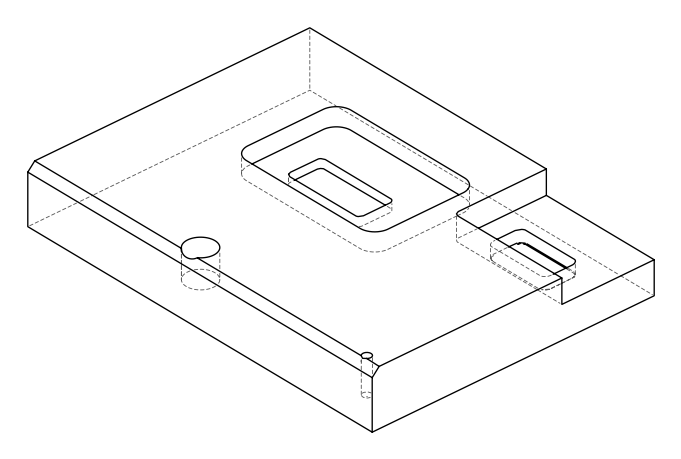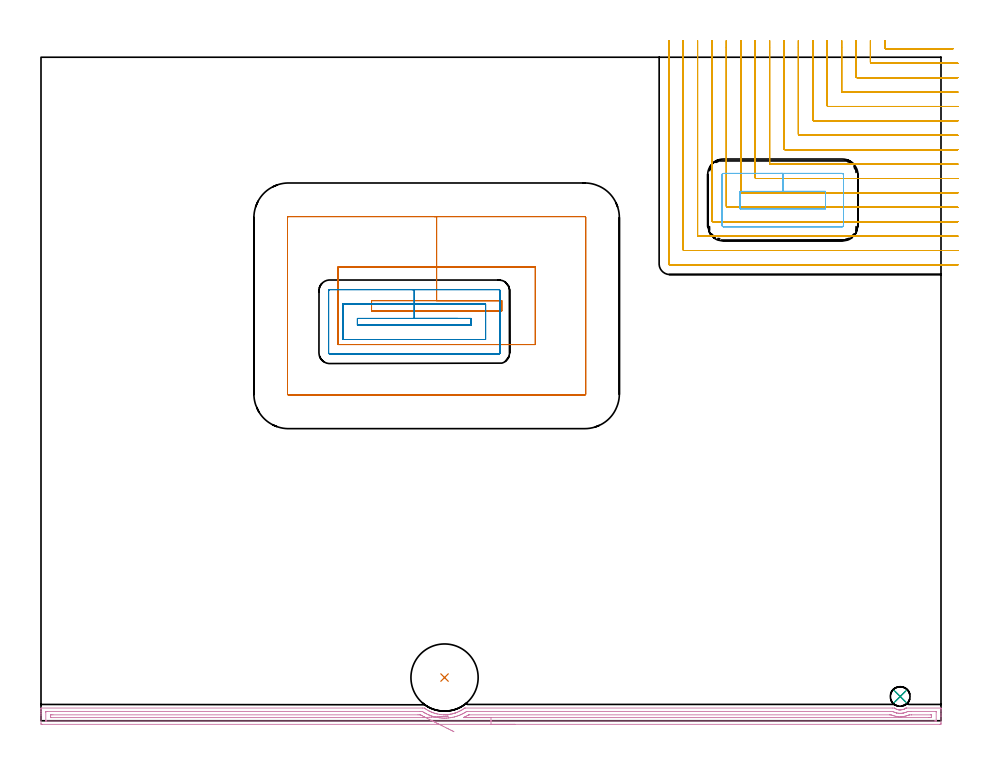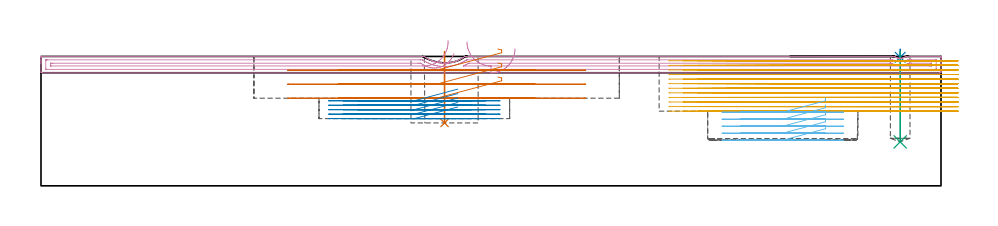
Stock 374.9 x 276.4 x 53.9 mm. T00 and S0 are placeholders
(PLAN: 8 operations, 7 tool changes, 74.8 min)
(1 INDEXABLE_INSERT_DRILL_BLIND_HOLE_FROM_SOLID | STEP1POCKET | UGT0302_007 | 0.12 min | 17043 mm3)
(2 SPOT_DRILL | STEP1POCKET_1 | NXT0321_9005460120000 | 0.03 min | 0 mm3)
(3 DRILL_BLIND_HOLE_INTO_CENTER | STEP1POCKET_1 | NXT0301_053 | 0.15 min | 1815 mm3)
(4 AREA_MILL | FG_CHAMFER_SURFACE | UGT0205_001 | 9.21 min | 8633 mm3)
(5 MILL_CORNER_NOTCH_RECTANGULAR | CORNER_NOTCH_RECTANGULAR | NXT0201_009 | Follow Part, ap 2, ae 75% | 52.38 min | 242165 mm3)
(6 MILL_RECTANGULAR_POCKET | POCKET_RECTANGULAR_STRAIGHT | UGT0201_092 | Follow Part, ap 3, ae 75% | 2.86 min | 25402 mm3)
(7 MILL_RECTANGULAR_POCKET_1 | POCKET_RECTANGULAR_STRAIGHT_1 | UGT0201_006 | Follow Part, ap 7, ae 75% | 5.09 min | 267852 mm3)
(8 MILL_RECTANGULAR_POCKET_2 | POCKET_RECTANGULAR_STRAIGHT_2 | NXT0201_009 | Follow Part, ap 2, ae 75% | 4.96 min | 23332 mm3)
(TOOL UGT0302_007 | Indexable Insert Drill 28mm | D28 PA180 FL50 Z2)
(TOOL NXT0321_9005460120000 | NC Spot Drill, 142deg, 12mm, Carbide, Uncoated | D12 PA142 FL30 Z2)
(TOOL NXT0301_053 | Carbide Drill 8.2mm [860.1-0820-025A1-MM 2214] | D8.2 PA140 FL47 Z2)
(TOOL UGT0205_001 | Chamfer Mill 20 x 3 x 45 deg. | D20 FL50 Z2)
(TOOL NXT0201_009 | ENDMILL 8mm [2P460-0800-NA 1630] | D8 FL26 Z6)
(TOOL UGT0201_092 | End mill 12 mm | D12 R1 FL26 Z4)
(TOOL UGT0201_006 | End Mill 28 mm | D28 FL25 Z2)
(OP 1 INDEXABLE_INSERT_DRILL_BLIND_HOLE_FROM_SOLID)
G17 G21 G94 G90
T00 M6
G54
G17 G0 G90 X168.1 Y18. S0 M3
G43 Z63.9 H0
G94 G81 G98 Z26.2 F250. R55.9
G80
M5
M2
(OP 2 SPOT_DRILL)
G17 G21 G94 G90
T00 M6
G54
G17 G0 G90 X357.9 Y10.1 S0 M3
G43 Z63.9 H0
G94 G81 G98 Z53.547 F250. R56.9
G80
M5
M2
(OP 3 DRILL_BLIND_HOLE_INTO_CENTER)
G17 G21 G94 G90
T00 M6
G54
G17 G0 G90 X357.9 Y10.1 S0 M3
G43 Z63.9 H1
G94 G81 G98 Z18.3 F250. R55.9
G80
M5
M2
(OP 4 AREA_MILL)
G17 G21 G94 G90
T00 M6
G54
G17 G0 G90 X197.45 Y-1.5 S1061 M3
G43 Z63.9 H0
Z57.1
G94 G1 X197.412 Z56.228 F250.
X197.298 Z55.364
X197.109 Z54.512
X196.847 Z53.68
X196.513 Z52.874
X196.11 Z52.1
X195.641 Z51.364
X195.11 Z50.672
X194.521 Z50.029
X193.878 Z49.44
X193.186 Z48.908
X192.45 Z48.44
X191.676 Z48.037
X190.87 Z47.703
X190.038 Z47.441
X189.186 Z47.252
X188.322 Z47.138
X187.45 Z47.1
X0.626
X0.279 Y-1.497 Z47.101
X0.01 Y-1.493 Z47.104
X0. Y-1.158 Z47.439
Y2.337 Z50.931
Y2.861 Z51.458
Y3.21 Z51.806
Y3.735 Z52.331
Y4.084 Z52.679
Y4.783 Z53.382
Y5.027 Z53.626
X0.003 Y5.165 Z53.758
X0.01 Y5.297 Z53.889
X0.179 Y5.3 Z53.9
X158.845
X159.701 Y5.293 Z53.893
X159.739 Y5.273 Z53.872
X160.25 Y4.914 Z53.514
X160.647 Y4.653 Z53.253
X161.251 Y4.294 Z52.893
X161.54 Y4.137 Z52.733
X161.645 Y4.084 Z52.68
X161.985 Y3.913 Z52.51
X162.433 Y3.707 Z52.303
X162.765 Y3.568 Z52.166
X162.868 Y3.527 Z52.123
X162.927 Y3.502 Z52.099
X163.131 Y3.416 Z52.016
X163.169 Y3.4 Z52.
X163.327 Y3.342 Z51.942
X163.773 Y3.192 Z51.792
X164.22 Y3.054 Z51.654
X164.666 Y2.935 Z51.532
X165.114 Y2.832 Z51.43
X166.007 Y2.667 Z51.261
X166.454 Y2.602 Z51.201
X166.807 Y2.569 Z51.168
X166.89 Y2.562 Z51.158
X166.901 Y2.561
X167.707 Y2.51 Z51.108
X167.75 Y2.507 Z51.104
X167.784 Z51.103
X167.8 Z51.102
X168.273
X168.319 Z51.104
X168.45 Y2.508
X168.678 Y2.518 Z51.109
X168.688 Z51.11
X168.867 Y2.528 Z51.123
X169.135 Y2.544 Z51.14
X169.572 Y2.589 Z51.18
X169.581 Y2.59 Z51.181
X169.743 Y2.611 Z51.207
X169.869 Y2.628 Z51.225
X170.466 Y2.713 Z51.309
X170.475 Y2.714 Z51.31
X170.541 Y2.725 Z51.323
X170.626 Y2.74 Z51.339
X170.922 Y2.794 Z51.393
X171.368 Y2.894 Z51.49
X171.469 Y2.919 Z51.517
X171.66 Y2.969 Z51.565
X171.807 Y3.008 Z51.602
X171.816 Y3.011 Z51.604
X172.262 Y3.143 Z51.736
X172.47 Y3.21 Z51.81
X172.485 Y3.216 Z51.815
X172.701 Y3.291 Z51.885
X172.954 Y3.375 Z51.972
X173.031 Y3.402 Z51.998
X173.155 Y3.449 Z52.045
X173.603 Y3.633 Z52.232
X174.048 Y3.834 Z52.43
X174.272 Y3.943 Z52.542
X174.497 Y4.055 Z52.653
X174.951 Y4.295 Z52.892
X175.396 Y4.56 Z53.158
X175.835 Y4.838 Z53.437
X176.341 Y5.188 Z53.785
X176.504 Y5.296 Z53.89
X176.723 Y5.3 Z53.9
X354.609
X355.468 Y5.293 Z53.893
X355.502 Y5.273 Z53.872
X355.633 Y5.187 Z53.787
X355.702 Y5.148 Z53.747
X355.967 Y4.997 Z53.595
X356.312 Y4.831 Z53.431
X356.432 Y4.789 Z53.388
X356.754 Y4.676 Z53.274
X357.205 Y4.57 Z53.166
X357.29 Y4.562 Z53.155
X357.403 Y4.548 Z53.143
X357.469 Y4.542 Z53.133
X357.658 Y4.519 Z53.116
X357.827 Y4.521 Z53.11
X357.901 Z53.107
X358.099 Y4.516 Z53.111
X358.548 Y4.563 Z53.16
X358.992 Y4.66 Z53.258
X359.447 Y4.812 Z53.411
X359.669 Y4.906 Z53.506
X359.769 Y4.958 Z53.558
X359.885 Y5.018 Z53.618
X360.177 Y5.193 Z53.793
X360.317 Y5.288 Z53.883
X360.337 Y5.295 Z53.89
X360.419 Y5.3 Z53.9
X374.721
X374.89 Y5.297 Z53.889
X374.897 Y5.165 Z53.758
X374.9 Y5.026 Z53.626
Y4.783 Z53.382
Y4.084 Z52.679
Y2.861 Z51.458
Y2.337 Z50.931
Y1.725 Z50.321
Y-0.896 Z47.701
X374.896 Y-1.158 Z47.439
X374.89 Y-1.493 Z47.104
X374.621 Y-1.497 Z47.101
X374.274 Y-1.5 Z47.1
X187.45
Y-0.086 Z48.514
X2.21 Y-0.085 Z48.515
X2.058 Y-0.084 Z48.516
X2.021 Y-0.081 Z48.519
X2.01 Y-0.079 Z48.521
X2.007 Y-0.069 Z48.531
X2.003 Y-0.037 Z48.563
X2. Y0.12 Z48.72
X2.001 Y3.614 Z52.214
X2.004 Y3.749 Z52.349
X2.01 Y3.856 Z52.456
X2.013 Y3.88 Z52.48
X2.026 Y3.881 Z52.481
X2.068 Y3.883 Z52.483
X2.413 Y3.885 Z52.485
X2.616 Y3.886 Z52.486
X157.951 Y3.885 Z52.485
X158.156 Y3.884 Z52.484
X158.845 Y3.879 Z52.479
X158.895 Y3.864 Z52.464
X158.978 Y3.813 Z52.413
X159.384 Y3.557 Z52.157
X159.739 Y3.345 Z51.945
X159.792 Y3.314 Z51.914
X159.977 Y3.21 Z51.81
X160.633 Y2.864 Z51.464
X161.333 Y2.526 Z51.126
X161.583 Y2.418 Z51.018
X161.784 Y2.337 Z50.937
X162.421 Y2.089 Z50.689
X162.814 Y1.953 Z50.553
X163.315 Y1.796 Z50.396
X163.463 Y1.753 Z50.353
X164.156 Y1.565 Z50.165
X164.209 Y1.552 Z50.152
X164.249 Y1.543 Z50.143
X164.611 Y1.463 Z50.063
X165.103 Y1.372 Z49.972
X165.217 Y1.352 Z49.952
X165.996 Y1.231 Z49.831
X166.266 Y1.2 Z49.8
X166.89 Y1.147 Z49.747
X167.237 Y1.125 Z49.725
X167.784 Y1.097 Z49.697
X168.159
X168.678 Y1.105 Z49.705
X169.027 Y1.123 Z49.723
X169.572 Y1.164 Z49.764
X169.85 Y1.191 Z49.791
X170.466 Y1.273 Z49.873
X170.635 Y1.298 Z49.898
X171.36 Y1.415 Z50.015
X171.402 Y1.422 Z50.022
X171.603 Y1.463 Z50.063
X172.184 Y1.6 Z50.2
X172.254 Y1.619 Z50.219
X172.823 Y1.78 Z50.38
X173.148 Y1.879 Z50.479
X173.496 Y1.996 Z50.596
X174.042 Y2.185 Z50.785
X174.154 Y2.227 Z50.827
X174.426 Y2.337 Z50.937
X174.843 Y2.517 Z51.117
X174.935 Y2.559 Z51.159
X175.382 Y2.774 Z51.374
X175.829 Y2.997 Z51.597
X175.972 Y3.071 Z51.671
X176.226 Y3.21 Z51.81
X176.537 Y3.393 Z51.993
X176.723 Y3.506 Z52.106
X177.084 Y3.731 Z52.331
X177.288 Y3.858 Z52.458
X177.32 Y3.876 Z52.476
X177.359 Y3.879 Z52.479
X177.444 Y3.883 Z52.483
X177.617 Y3.885 Z52.485
X353.918
X354.609 Y3.88 Z52.48
X354.707 Y3.879 Z52.479
X354.903 Y3.796 Z52.396
X355.302 Y3.618 Z52.218
X355.502 Y3.542 Z52.142
X355.646 Y3.491 Z52.091
X355.953 Y3.387 Z51.987
X356.362 Y3.277 Z51.877
X356.396 Y3.269 Z51.869
X356.423 Y3.262 Z51.862
X356.658 Y3.21 Z51.81
X357.29 Y3.132 Z51.732
X357.38 Y3.123 Z51.723
X358.184 Y3.108 Z51.708
X358.284 Y3.112 Z51.712
X359.078 Y3.199 Z51.799
X359.088 Y3.201 Z51.801
X359.138 Y3.21 Z51.81
X359.751 Y3.359 Z51.959
X359.877 Y3.396 Z51.996
X359.972 Y3.427 Z52.027
X360.465 Y3.602 Z52.202
X360.866 Y3.779 Z52.379
X361.08 Y3.875 Z52.475
X361.76 Y3.88 Z52.48
X362.45 Y3.885 Z52.485
X372.69
X372.842 Y3.884 Z52.484
X372.879 Y3.881 Z52.481
X372.89 Y3.879 Z52.479
X372.893 Y3.869 Z52.469
X372.897 Y3.837 Z52.437
X372.9 Y3.68 Z52.28
X372.899 Y0.186 Z48.786
X372.896 Y0.051 Z48.651
X372.89 Y-0.056 Z48.544
X372.887 Y-0.08 Z48.52
X372.874 Y-0.081 Z48.519
X372.832 Y-0.083 Z48.517
X372.487 Y-0.085 Z48.515
X372.284 Y-0.086 Z48.514
X187.45
Y1.328 Z49.928
X176.723 Y1.329 Z49.929
X175.966 Y1.33 Z49.93
X175.964 Y1.331 Z49.931
X175.963 Y1.333 Z49.933
X176.226 Y1.463 Z50.063
X176.557 Y1.626 Z50.226
X176.723 Y1.71 Z50.31
X177.141 Y1.929 Z50.529
X177.617 Y2.188 Z50.788
X178.062 Y2.444 Z51.044
X178.091 Y2.46 Z51.06
X178.145 Y2.464 Z51.064
X178.236 Y2.468 Z51.068
X178.374 Y2.471 Z51.071
X353.577
X353.715 Y2.47 Z51.07
X353.852 Y2.468 Z51.068
X354.115 Y2.461 Z51.061
X354.434 Y2.337 Z50.937
X354.609 Y2.273 Z50.873
X354.712 Y2.236 Z50.836
X355.195 Y2.078 Z50.678
X355.502 Y1.999 Z50.599
X355.963 Y1.887 Z50.487
X356.396 Y1.812 Z50.412
X357.015 Y1.732 Z50.332
X357.29 Y1.71 Z50.31
X357.946 Y1.696 Z50.296
X358.184 Y1.694 Z50.294
X358.509 Y1.707 Z50.307
X358.797 Y1.738 Z50.338
X359.078 Y1.771 Z50.371
X359.589 Y1.838 Z50.438
X359.972 Y1.922 Z50.522
X360.315 Y2.001 Z50.601
X360.558 Y2.064 Z50.664
X360.866 Y2.162 Z50.762
X360.999 Y2.207 Z50.807
X361.368 Y2.337 Z50.937
X361.649 Y2.445 Z51.045
X361.695 Y2.462 Z51.062
X361.76 Y2.464 Z51.064
X362.517 Y2.471 Z51.071
X362.654
X370.699
X370.836 Y2.469 Z51.069
X370.875 Y2.467 Z51.067
X370.89 Y2.464 Z51.064
X370.893 Y2.454 Z51.054
X370.897 Y2.402 Z51.002
X370.899 Y2.337 Z50.937
X370.9 Y2.14 Z50.74
X370.899 Y1.463 Z50.063
X370.897 Y1.365 Z49.965
X370.894 Y1.341 Z49.941
X370.89 Y1.335 Z49.935
X370.881 Y1.333 Z49.933
X370.835 Y1.33 Z49.93
X370.699 Y1.329 Z49.929
X369.943 Y1.328 Z49.928
X187.45
X186.578 Z49.967
X185.713 Z50.08
X184.862 Z50.269
X184.03 Z50.532
X183.224 Z50.865
X182.45 Z51.268
X181.714 Z51.737
X181.022 Z52.268
X180.379 Z52.857
X179.79 Z53.501
X179.258 Z54.193
X178.79 Z54.928
X178.387 Z55.702
X178.053 Z56.508
X177.791 Z57.34
X177.602 Z58.192
X177.488 Z59.057
X177.45 Z59.928
G0 X169.552 Y1.927 Z60.546
G1 X169.568 Y1.928 Z59.674
X169.508 Y1.924 Z58.804
X169.372 Y1.916 Z57.942
X169.162 Y1.903 Z57.095
X168.879 Y1.885 Z56.27
X168.526 Y1.863 Z55.473
X168.104 Y1.837 Z54.71
X167.618 Y1.807 Z53.986
X167.07 Y1.773 Z53.308
X166.466 Y1.736 Z52.68
X165.809 Y1.695 Z52.107
X165.105 Y1.651 Z51.593
X164.359 Y1.605 Z51.144
X163.577 Y1.556 Z50.761
X162.764 Y1.506 Z50.447
X161.927 Y1.454 Z50.206
X161.073 Y1.401 Z50.039
X160.207 Y1.347 Z49.947
X160.014 Y1.335 Z49.935
X159.875 Y1.331 Z49.931
X159.739 Y1.329 Z49.929
X158.983 Y1.328 Z49.928
X4.201 Y1.329 Z49.929
X4.063 Y1.331 Z49.931
X4.025 Y1.333 Z49.933
X4.01 Y1.336 Z49.936
X4.007 Y1.346 Z49.946
X4.003 Y1.398 Z49.998
X4.001 Y1.463 Z50.063
X4. Y1.66 Z50.26
X4.001 Y2.337 Z50.937
X4.003 Y2.435 Z51.035
X4.006 Y2.459 Z51.059
X4.01 Y2.465 Z51.065
X4.019 Y2.467 Z51.067
X4.065 Y2.47 Z51.07
X4.201 Y2.471 Z51.071
X4.957 Y2.472 Z51.072
X157.057 Y2.471 Z51.071
X157.815 Y2.47 Z51.07
X157.951 Y2.468 Z51.068
X158.086 Y2.464 Z51.064
X158.321 Y2.337 Z50.937
X158.845 Y2.045 Z50.645
X159.508 Y1.689 Z50.289
X159.739 Y1.577 Z50.177
X159.975 Y1.463 Z50.063
X160.207 Y1.347 Z49.947
X160.933 Y0.985 Z49.627
X161.681 Y0.611 Z49.378
X162.445 Y0.23 Z49.203
X163.221 Y-0.157 Z49.103
X164.001 Y-0.547 Z49.079
X164.78 Y-0.936 Z49.131
X165.552 Y-1.322 Z49.259
X166.311 Y-1.701 Z49.462
X167.052 Y-2.07 Z49.738
X167.768 Y-2.428 Z50.084
X168.454 Y-2.771 Z50.5
X169.106 Y-3.096 Z50.98
X169.717 Y-3.401 Z51.523
X170.284 Y-3.684 Z52.122
X170.802 Y-3.943 Z52.775
X171.267 Y-4.175 Z53.476
X171.676 Y-4.379 Z54.219
X172.025 Y-4.553 Z54.999
G0 Z63.9
M5
M2
(OP 5 MILL_CORNER_NOTCH_RECTANGULAR)
G17 G21 G94 G90
T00 M6
G54
G17 G0 G90 X351.5 Y283.4 S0 M3
G43 Z64.008 H1
Z52.099
G94 G1 Y280.4 F250.
Y280.294 F500.
G3 X351.894 Y279.9 R0.4
G1 X376.837
X379.837 F250.
G0 Z64.008
X345.5 Y283.4
Z52.099
G1 Y280.4
Y274.294 F500.
G3 X345.894 Y273.9 R0.4
G1 X378.9
X381.9 F250.
G0 Z64.008
X339.5 Y283.4
Z52.099
G1 Y280.4
Y268.295 F500.
G3 X339.895 Y267.9 R0.4
G1 X378.9
X381.9 F250.
G0 Z64.008
X333.5 Y283.4
Z52.099
G1 Y280.4
Y262.295 F500.
G3 X333.895 Y261.9 R0.4
G1 X378.9
X381.9 F250.
G0 Z64.008
X327.5 Y283.4
Z52.099
G1 Y280.4
Y256.295 F500.
G3 X327.895 Y255.9 R0.4
G1 X378.9
X381.9 F250.
G0 Z64.008
X321.5 Y283.4
Z52.099
G1 Y280.4
Y250.295 F500.
G3 X321.895 Y249.9 R0.4
G1 X378.9
X381.9 F250.
G0 Z64.008
X315.5 Y283.4
Z52.099
G1 Y280.4
Y244.295 F500.
G3 X315.895 Y243.9 R0.4
G1 X378.9
X381.9 F250.
G0 Z64.008
X309.5 Y283.4
Z52.099
G1 Y280.4
Y238.296 F500.
G3 X309.896 Y237.9 R0.4
G1 X378.9
X381.9 F250.
G0 Z64.008
X303.5 Y283.4
Z52.099
G1 Y280.4
Y232.296 F500.
G3 X303.896 Y231.9 R0.4
G1 X378.9
X381.9 F250.
G0 Z64.008
X297.5 Y283.4
Z52.099
G1 Y280.4
Y226.296 F500.
G3 X297.896 Y225.9 R0.4
G1 X378.9
X381.9 F250.
G0 Z64.008
X291.5 Y283.4
Z52.099
G1 Y280.4
Y220.296 F500.
G3 X291.896 Y219.9 R0.4
G1 X378.9
X381.9 F250.
G0 Z64.008
X285.5 Y283.4
Z52.099
G1 Y280.4
Y214.297 F500.
G3 X285.897 Y213.9 R0.4
G1 X378.9
X381.9 F250.
G0 Z64.008
X279.5 Y283.4
Z52.099
G1 Y280.4
Y208.297 F500.
G3 X279.897 Y207.9 R0.4
G1 X378.9
X381.9 F250.
G0 Z64.008
X273.5 Y283.4
Z52.099
G1 Y280.4
Y202.297 F500.
G3 X273.897 Y201.9 R0.4
G1 X378.9
X381.9 F250.
G0 Z64.008
X267.5 Y283.4
Z52.099
G1 Y280.4
Y196.297 F500.
G3 X267.897 Y195.9 R0.4
G1 X378.9
X381.9 F250.
G0 Z64.008
X261.5 Y283.4
Z52.099
G1 Y280.4
Y190.297 F500.
G3 X261.897 Y189.9 R0.4
G1 X378.9
X381.9 F250.
G0 Z64.008
X351.5 Y283.4
Z50.19
G1 Y280.4
Y280.294 F500.
G3 X351.894 Y279.9 R0.4
G1 X376.837
X379.837 F250.
G0 Z64.008
X345.5 Y283.4
Z50.19
G1 Y280.4
Y274.294 F500.
G3 X345.894 Y273.9 R0.4
G1 X378.9
X381.9 F250.
G0 Z64.008
X339.5 Y283.4
Z50.19
G1 Y280.4
Y268.295 F500.
G3 X339.895 Y267.9 R0.4
G1 X378.9
X381.9 F250.
G0 Z64.008
X333.5 Y283.4
Z50.19
G1 Y280.4
Y262.295 F500.
G3 X333.895 Y261.9 R0.4
G1 X378.9
X381.9 F250.
G0 Z64.008
X327.5 Y283.4
Z50.19
G1 Y280.4
Y256.295 F500.
G3 X327.895 Y255.9 R0.4
G1 X378.9
X381.9 F250.
G0 Z64.008
X321.5 Y283.4
Z50.19
G1 Y280.4
Y250.295 F500.
G3 X321.895 Y249.9 R0.4
G1 X378.9
X381.9 F250.
G0 Z64.008
X315.5 Y283.4
Z50.19
G1 Y280.4
Y244.295 F500.
G3 X315.895 Y243.9 R0.4
G1 X378.9
X381.9 F250.
G0 Z64.008
X309.5 Y283.4
Z50.19
G1 Y280.4
Y238.296 F500.
G3 X309.896 Y237.9 R0.4
G1 X378.9
X381.9 F250.
G0 Z64.008
X303.5 Y283.4
Z50.19
G1 Y280.4
Y232.296 F500.
G3 X303.896 Y231.9 R0.4
G1 X378.9
X381.9 F250.
G0 Z64.008
X297.5 Y283.4
Z50.19
G1 Y280.4
Y226.296 F500.
G3 X297.896 Y225.9 R0.4
G1 X378.9
X381.9 F250.
G0 Z64.008
X291.5 Y283.4
Z50.19
G1 Y280.4
Y220.296 F500.
G3 X291.896 Y219.9 R0.4
G1 X378.9
X381.9 F250.
G0 Z64.008
X285.5 Y283.4
Z50.19
G1 Y280.4
Y214.297 F500.
G3 X285.897 Y213.9 R0.4
G1 X378.9
X381.9 F250.
G0 Z64.008
X279.5 Y283.4
Z50.19
G1 Y280.4
Y208.297 F500.
G3 X279.897 Y207.9 R0.4
G1 X378.9
X381.9 F250.
G0 Z64.008
X273.5 Y283.4
Z50.19
G1 Y280.4
Y202.297 F500.
G3 X273.897 Y201.9 R0.4
G1 X378.9
X381.9 F250.
G0 Z64.008
X267.5 Y283.4
Z50.19
G1 Y280.4
Y196.297 F500.
G3 X267.897 Y195.9 R0.4
G1 X378.9
X381.9 F250.
G0 Z64.008
X261.5 Y283.4
Z50.19
G1 Y280.4
Y190.297 F500.
G3 X261.897 Y189.9 R0.4
G1 X378.9
X381.9 F250.
G0 Z64.008
X351.5 Y283.4
Z48.281
G1 Y280.4
Y280.294 F500.
G3 X351.894 Y279.9 R0.4
G1 X376.837
X379.837 F250.
G0 Z64.008
X345.5 Y283.4
Z48.281
G1 Y280.4
Y274.294 F500.
G3 X345.894 Y273.9 R0.4
G1 X378.9
X381.9 F250.
G0 Z64.008
X339.5 Y283.4
Z48.281
G1 Y280.4
Y268.294 F500.
G3 X339.894 Y267.9 R0.4
G1 X378.9
X381.9 F250.
G0 Z64.008
X333.5 Y283.4
Z48.281
G1 Y280.4
Y262.295 F500.
G3 X333.895 Y261.9 R0.4
G1 X378.9
X381.9 F250.
G0 Z64.008
X327.5 Y283.4
Z48.281
G1 Y280.4
Y256.295 F500.
G3 X327.895 Y255.9 R0.4
G1 X378.9
X381.9 F250.
G0 Z64.008
X321.5 Y283.4
Z48.281
G1 Y280.4
Y250.295 F500.
G3 X321.895 Y249.9 R0.4
G1 X378.9
X381.9 F250.
G0 Z64.008
X315.5 Y283.4
Z48.281
G1 Y280.4
Y244.295 F500.
G3 X315.895 Y243.9 R0.4
G1 X378.9
X381.9 F250.
G0 Z64.008
X309.5 Y283.4
Z48.281
G1 Y280.4
Y238.296 F500.
G3 X309.896 Y237.9 R0.4
G1 X378.9
X381.9 F250.
G0 Z64.008
X303.5 Y283.4
Z48.281
G1 Y280.4
Y232.296 F500.
G3 X303.896 Y231.9 R0.4
G1 X378.9
X381.9 F250.
G0 Z64.008
X297.5 Y283.4
Z48.281
G1 Y280.4
Y226.296 F500.
G3 X297.896 Y225.9 R0.4
G1 X378.9
X381.9 F250.
G0 Z64.008
X291.5 Y283.4
Z48.281
G1 Y280.4
Y220.296 F500.
G3 X291.896 Y219.9 R0.4
G1 X378.9
X381.9 F250.
G0 Z64.008
X285.5 Y283.4
Z48.281
G1 Y280.4
Y214.296 F500.
G3 X285.896 Y213.9 R0.4
G1 X378.9
X381.9 F250.
G0 Z64.008
X279.5 Y283.4
Z48.281
G1 Y280.4
Y208.297 F500.
G3 X279.897 Y207.9 R0.4
G1 X378.9
X381.9 F250.
G0 Z64.008
X273.5 Y283.4
Z48.281
G1 Y280.4
Y202.297 F500.
G3 X273.897 Y201.9 R0.4
G1 X378.9
X381.9 F250.
G0 Z64.008
X267.5 Y283.4
Z48.281
G1 Y280.4
Y196.297 F500.
G3 X267.897 Y195.9 R0.4
G1 X378.9
X381.9 F250.
G0 Z64.008
X261.5 Y283.4
Z48.281
G1 Y280.4
Y190.297 F500.
G3 X261.897 Y189.9 R0.4
G1 X378.9
X381.9 F250.
G0 Z64.008
X351.5 Y283.4
Z46.372
G1 Y280.4
Y280.294 F500.
G3 X351.894 Y279.9 R0.4
G1 X376.837
X379.837 F250.
G0 Z64.008
X345.5 Y283.4
Z46.372
G1 Y280.4
Y274.294 F500.
G3 X345.894 Y273.9 R0.4
G1 X378.9
X381.9 F250.
G0 Z64.008
X339.5 Y283.4
Z46.372
G1 Y280.4
Y268.295 F500.
G3 X339.895 Y267.9 R0.4
G1 X378.9
X381.9 F250.
G0 Z64.008
X333.5 Y283.4
Z46.372
G1 Y280.4
Y262.295 F500.
G3 X333.895 Y261.9 R0.4
G1 X378.9
X381.9 F250.
G0 Z64.008
X327.5 Y283.4
Z46.372
G1 Y280.4
Y256.295 F500.
G3 X327.895 Y255.9 R0.4
G1 X378.9
X381.9 F250.
G0 Z64.008
X321.5 Y283.4
Z46.372
G1 Y280.4
Y250.295 F500.
G3 X321.895 Y249.9 R0.4
G1 X378.9
X381.9 F250.
G0 Z64.008
X315.5 Y283.4
Z46.372
G1 Y280.4
Y244.295 F500.
G3 X315.895 Y243.9 R0.4
G1 X378.9
X381.9 F250.
G0 Z64.008
X309.5 Y283.4
Z46.372
G1 Y280.4
Y238.296 F500.
G3 X309.896 Y237.9 R0.4
G1 X378.9
X381.9 F250.
G0 Z64.008
X303.5 Y283.4
Z46.372
G1 Y280.4
Y232.296 F500.
G3 X303.896 Y231.9 R0.4
G1 X378.9
X381.9 F250.
G0 Z64.008
X297.5 Y283.4
Z46.372
G1 Y280.4
Y226.296 F500.
G3 X297.896 Y225.9 R0.4
G1 X378.9
X381.9 F250.
G0 Z64.008
X291.5 Y283.4
Z46.372
G1 Y280.4
Y220.296 F500.
G3 X291.896 Y219.9 R0.4
G1 X378.9
X381.9 F250.
G0 Z64.008
X285.5 Y283.4
Z46.372
G1 Y280.4
Y214.297 F500.
G3 X285.897 Y213.9 R0.4
G1 X378.9
X381.9 F250.
G0 Z64.008
X279.5 Y283.4
Z46.372
G1 Y280.4
Y208.297 F500.
G3 X279.897 Y207.9 R0.4
G1 X378.9
X381.9 F250.
G0 Z64.008
X273.5 Y283.4
Z46.372
G1 Y280.4
Y202.297 F500.
G3 X273.897 Y201.9 R0.4
G1 X378.9
X381.9 F250.
G0 Z64.008
X267.5 Y283.4
Z46.372
G1 Y280.4
Y196.297 F500.
G3 X267.897 Y195.9 R0.4
G1 X378.9
X381.9 F250.
G0 Z64.008
X261.5 Y283.4
Z46.372
G1 Y280.4
Y190.297 F500.
G3 X261.897 Y189.9 R0.4
G1 X378.9
X381.9 F250.
G0 Z64.008
X351.5 Y283.4
Z44.463
G1 Y280.4
Y280.294 F500.
G3 X351.894 Y279.9 R0.4
G1 X376.837
X379.837 F250.
G0 Z64.008
X345.5 Y283.4
Z44.463
G1 Y280.4
Y274.294 F500.
G3 X345.894 Y273.9 R0.4
G1 X378.9
X381.9 F250.
G0 Z64.008
X339.5 Y283.4
Z44.463
G1 Y280.4
Y268.295 F500.
G3 X339.895 Y267.9 R0.4
G1 X378.9
X381.9 F250.
G0 Z64.008
X333.5 Y283.4
Z44.463
G1 Y280.4
Y262.295 F500.
G3 X333.895 Y261.9 R0.4
G1 X378.9
X381.9 F250.
G0 Z64.008
X327.5 Y283.4
Z44.463
G1 Y280.4
Y256.295 F500.
G3 X327.895 Y255.9 R0.4
G1 X378.9
X381.9 F250.
G0 Z64.008
X321.5 Y283.4
Z44.463
G1 Y280.4
Y250.295 F500.
G3 X321.895 Y249.9 R0.4
G1 X378.9
X381.9 F250.
G0 Z64.008
X315.5 Y283.4
Z44.463
G1 Y280.4
Y244.295 F500.
G3 X315.895 Y243.9 R0.4
G1 X378.9
X381.9 F250.
G0 Z64.008
X309.5 Y283.4
Z44.463
G1 Y280.4
Y238.296 F500.
G3 X309.896 Y237.9 R0.4
G1 X378.9
X381.9 F250.
G0 Z64.008
X303.5 Y283.4
Z44.463
G1 Y280.4
Y232.296 F500.
G3 X303.896 Y231.9 R0.4
G1 X378.9
X381.9 F250.
G0 Z64.008
X297.5 Y283.4
Z44.463
G1 Y280.4
Y226.296 F500.
G3 X297.896 Y225.9 R0.4
G1 X378.9
X381.9 F250.
G0 Z64.008
X291.5 Y283.4
Z44.463
G1 Y280.4
Y220.296 F500.
G3 X291.896 Y219.9 R0.4
G1 X378.9
X381.9 F250.
G0 Z64.008
X285.5 Y283.4
Z44.463
G1 Y280.4
Y214.297 F500.
G3 X285.897 Y213.9 R0.4
G1 X378.9
X381.9 F250.
G0 Z64.008
X279.5 Y283.4
Z44.463
G1 Y280.4
Y208.297 F500.
G3 X279.897 Y207.9 R0.4
G1 X378.9
X381.9 F250.
G0 Z64.008
X273.5 Y283.4
Z44.463
G1 Y280.4
Y202.297 F500.
G3 X273.897 Y201.9 R0.4
G1 X378.9
X381.9 F250.
G0 Z64.008
X267.5 Y283.4
Z44.463
G1 Y280.4
Y196.297 F500.
G3 X267.897 Y195.9 R0.4
G1 X378.9
X381.9 F250.
G0 Z64.008
X261.5 Y283.4
Z44.463
G1 Y280.4
Y190.297 F500.
G3 X261.897 Y189.9 R0.4
G1 X378.9
X381.9 F250.
G0 Z64.008
X351.5 Y283.4
Z42.554
G1 Y280.4
Y280.294 F500.
G3 X351.894 Y279.9 R0.4
G1 X376.837
X379.837 F250.
G0 Z64.008
X345.5 Y283.4
Z42.554
G1 Y280.4
Y274.294 F500.
G3 X345.894 Y273.9 R0.4
G1 X378.9
X381.9 F250.
G0 Z64.008
X339.5 Y283.4
Z42.554
G1 Y280.4
Y268.295 F500.
G3 X339.895 Y267.9 R0.4
G1 X378.9
X381.9 F250.
G0 Z64.008
X333.5 Y283.4
Z42.554
G1 Y280.4
Y262.295 F500.
G3 X333.895 Y261.9 R0.4
G1 X378.9
X381.9 F250.
G0 Z64.008
X327.5 Y283.4
Z42.554
G1 Y280.4
Y256.295 F500.
G3 X327.895 Y255.9 R0.4
G1 X378.9
X381.9 F250.
G0 Z64.008
X321.5 Y283.4
Z42.554
G1 Y280.4
Y250.295 F500.
G3 X321.895 Y249.9 R0.4
G1 X378.9
X381.9 F250.
G0 Z64.008
X315.5 Y283.4
Z42.554
G1 Y280.4
Y244.295 F500.
G3 X315.895 Y243.9 R0.4
G1 X378.9
X381.9 F250.
G0 Z64.008
X309.5 Y283.4
Z42.554
G1 Y280.4
Y238.296 F500.
G3 X309.896 Y237.9 R0.4
G1 X378.9
X381.9 F250.
G0 Z64.008
X303.5 Y283.4
Z42.554
G1 Y280.4
Y232.296 F500.
G3 X303.896 Y231.9 R0.4
G1 X378.9
X381.9 F250.
G0 Z64.008
X297.5 Y283.4
Z42.554
G1 Y280.4
Y226.296 F500.
G3 X297.896 Y225.9 R0.4
G1 X378.9
X381.9 F250.
G0 Z64.008
X291.5 Y283.4
Z42.554
G1 Y280.4
Y220.296 F500.
G3 X291.896 Y219.9 R0.4
G1 X378.9
X381.9 F250.
G0 Z64.008
X285.5 Y283.4
Z42.554
G1 Y280.4
Y214.297 F500.
G3 X285.897 Y213.9 R0.4
G1 X378.9
X381.9 F250.
G0 Z64.008
X279.5 Y283.4
Z42.554
G1 Y280.4
Y208.297 F500.
G3 X279.897 Y207.9 R0.4
G1 X378.9
X381.9 F250.
G0 Z64.008
X273.5 Y283.4
Z42.554
G1 Y280.4
Y202.297 F500.
G3 X273.897 Y201.9 R0.4
G1 X378.9
X381.9 F250.
G0 Z64.008
X267.5 Y283.4
Z42.554
G1 Y280.4
Y196.297 F500.
G3 X267.897 Y195.9 R0.4
G1 X378.9
X381.9 F250.
G0 Z64.008
X261.5 Y283.4
Z42.554
G1 Y280.4
Y190.297 F500.
G3 X261.897 Y189.9 R0.4
G1 X378.9
X381.9 F250.
G0 Z64.008
X351.5 Y283.4
Z40.645
G1 Y280.4
Y280.294 F500.
G3 X351.894 Y279.9 R0.4
G1 X376.837
X379.837 F250.
G0 Z64.008
X345.5 Y283.4
Z40.645
G1 Y280.4
Y274.294 F500.
G3 X345.894 Y273.9 R0.4
G1 X378.9
X381.9 F250.
G0 Z64.008
X339.5 Y283.4
Z40.645
G1 Y280.4
Y268.295 F500.
G3 X339.895 Y267.9 R0.4
G1 X378.9
X381.9 F250.
G0 Z64.008
X333.5 Y283.4
Z40.645
G1 Y280.4
Y262.295 F500.
G3 X333.895 Y261.9 R0.4
G1 X378.9
X381.9 F250.
G0 Z64.008
X327.5 Y283.4
Z40.645
G1 Y280.4
Y256.295 F500.
G3 X327.895 Y255.9 R0.4
G1 X378.9
X381.9 F250.
G0 Z64.008
X321.5 Y283.4
Z40.645
G1 Y280.4
Y250.295 F500.
G3 X321.895 Y249.9 R0.4
G1 X378.9
X381.9 F250.
G0 Z64.008
X315.5 Y283.4
Z40.645
G1 Y280.4
Y244.295 F500.
G3 X315.895 Y243.9 R0.4
G1 X378.9
X381.9 F250.
G0 Z64.008
X309.5 Y283.4
Z40.645
G1 Y280.4
Y238.296 F500.
G3 X309.896 Y237.9 R0.4
G1 X378.9
X381.9 F250.
G0 Z64.008
X303.5 Y283.4
Z40.645
G1 Y280.4
Y232.296 F500.
G3 X303.896 Y231.9 R0.4
G1 X378.9
X381.9 F250.
G0 Z64.008
X297.5 Y283.4
Z40.645
G1 Y280.4
Y226.296 F500.
G3 X297.896 Y225.9 R0.4
G1 X378.9
X381.9 F250.
G0 Z64.008
X291.5 Y283.4
Z40.645
G1 Y280.4
Y220.296 F500.
G3 X291.896 Y219.9 R0.4
G1 X378.9
X381.9 F250.
G0 Z64.008
X285.5 Y283.4
Z40.645
G1 Y280.4
Y214.297 F500.
G3 X285.897 Y213.9 R0.4
G1 X378.9
X381.9 F250.
G0 Z64.008
X279.5 Y283.4
Z40.645
G1 Y280.4
Y208.297 F500.
G3 X279.897 Y207.9 R0.4
G1 X378.9
X381.9 F250.
G0 Z64.008
X273.5 Y283.4
Z40.645
G1 Y280.4
Y202.297 F500.
G3 X273.897 Y201.9 R0.4
G1 X378.9
X381.9 F250.
G0 Z64.008
X267.5 Y283.4
Z40.645
G1 Y280.4
Y196.297 F500.
G3 X267.897 Y195.9 R0.4
G1 X378.9
X381.9 F250.
G0 Z64.008
X261.5 Y283.4
Z40.645
G1 Y280.4
Y190.297 F500.
G3 X261.897 Y189.9 R0.4
G1 X378.9
X381.9 F250.
G0 Z64.008
X351.5 Y283.4
Z38.736
G1 Y280.4
Y280.294 F500.
G3 X351.894 Y279.9 R0.4
G1 X376.837
X379.837 F250.
G0 Z64.008
X345.5 Y283.4
Z38.736
G1 Y280.4
Y274.294 F500.
G3 X345.894 Y273.9 R0.4
G1 X378.9
X381.9 F250.
G0 Z64.008
X339.5 Y283.4
Z38.736
G1 Y280.4
Y268.295 F500.
G3 X339.895 Y267.9 R0.4
G1 X378.9
X381.9 F250.
G0 Z64.008
X333.5 Y283.4
Z38.736
G1 Y280.4
Y262.295 F500.
G3 X333.895 Y261.9 R0.4
G1 X378.9
X381.9 F250.
G0 Z64.008
X327.5 Y283.4
Z38.736
G1 Y280.4
Y256.295 F500.
G3 X327.895 Y255.9 R0.4
G1 X378.9
X381.9 F250.
G0 Z64.008
X321.5 Y283.4
Z38.736
G1 Y280.4
Y250.295 F500.
G3 X321.895 Y249.9 R0.4
G1 X378.9
X381.9 F250.
G0 Z64.008
X315.5 Y283.4
Z38.736
G1 Y280.4
Y244.295 F500.
G3 X315.895 Y243.9 R0.4
G1 X378.9
X381.9 F250.
G0 Z64.008
X309.5 Y283.4
Z38.736
G1 Y280.4
Y238.296 F500.
G3 X309.896 Y237.9 R0.4
G1 X378.9
X381.9 F250.
G0 Z64.008
X303.5 Y283.4
Z38.736
G1 Y280.4
Y232.296 F500.
G3 X303.896 Y231.9 R0.4
G1 X378.9
X381.9 F250.
G0 Z64.008
X297.5 Y283.4
Z38.736
G1 Y280.4
Y226.296 F500.
G3 X297.896 Y225.9 R0.4
G1 X378.9
X381.9 F250.
G0 Z64.008
X291.5 Y283.4
Z38.736
G1 Y280.4
Y220.296 F500.
G3 X291.896 Y219.9 R0.4
G1 X378.9
X381.9 F250.
G0 Z64.008
X285.5 Y283.4
Z38.736
G1 Y280.4
Y214.297 F500.
G3 X285.897 Y213.9 R0.4
G1 X378.9
X381.9 F250.
G0 Z64.008
X279.5 Y283.4
Z38.736
G1 Y280.4
Y208.297 F500.
G3 X279.897 Y207.9 R0.4
G1 X378.9
X381.9 F250.
G0 Z64.008
X273.5 Y283.4
Z38.736
G1 Y280.4
Y202.297 F500.
G3 X273.897 Y201.9 R0.4
G1 X378.9
X381.9 F250.
G0 Z64.008
X267.5 Y283.4
Z38.736
G1 Y280.4
Y196.297 F500.
G3 X267.897 Y195.9 R0.4
G1 X378.9
X381.9 F250.
G0 Z64.008
X261.5 Y283.4
Z38.736
G1 Y280.4
Y190.297 F500.
G3 X261.897 Y189.9 R0.4
G1 X378.9
X381.9 F250.
G0 Z64.008
X351.5 Y283.4
Z36.827
G1 Y280.4
Y280.294 F500.
G3 X351.894 Y279.9 R0.4
G1 X376.837
X379.837 F250.
G0 Z64.008
X345.5 Y283.4
Z36.827
G1 Y280.4
Y274.294 F500.
G3 X345.894 Y273.9 R0.4
G1 X378.9
X381.9 F250.
G0 Z64.008
X339.5 Y283.4
Z36.827
G1 Y280.4
Y268.295 F500.
G3 X339.895 Y267.9 R0.4
G1 X378.9
X381.9 F250.
G0 Z64.008
X333.5 Y283.4
Z36.827
G1 Y280.4
Y262.295 F500.
G3 X333.895 Y261.9 R0.4
G1 X378.9
X381.9 F250.
G0 Z64.008
X327.5 Y283.4
Z36.827
G1 Y280.4
Y256.295 F500.
G3 X327.895 Y255.9 R0.4
G1 X378.9
X381.9 F250.
G0 Z64.008
X321.5 Y283.4
Z36.827
G1 Y280.4
Y250.295 F500.
G3 X321.895 Y249.9 R0.4
G1 X378.9
X381.9 F250.
G0 Z64.008
X315.5 Y283.4
Z36.827
G1 Y280.4
Y244.295 F500.
G3 X315.895 Y243.9 R0.4
G1 X378.9
X381.9 F250.
G0 Z64.008
X309.5 Y283.4
Z36.827
G1 Y280.4
Y238.296 F500.
G3 X309.896 Y237.9 R0.4
G1 X378.9
X381.9 F250.
G0 Z64.008
X303.5 Y283.4
Z36.827
G1 Y280.4
Y232.296 F500.
G3 X303.896 Y231.9 R0.4
G1 X378.9
X381.9 F250.
G0 Z64.008
X297.5 Y283.4
Z36.827
G1 Y280.4
Y226.296 F500.
G3 X297.896 Y225.9 R0.4
G1 X378.9
X381.9 F250.
G0 Z64.008
X291.5 Y283.4
Z36.827
G1 Y280.4
Y220.296 F500.
G3 X291.896 Y219.9 R0.4
G1 X378.9
X381.9 F250.
G0 Z64.008
X285.5 Y283.4
Z36.827
G1 Y280.4
Y214.297 F500.
G3 X285.897 Y213.9 R0.4
G1 X378.9
X381.9 F250.
G0 Z64.008
X279.5 Y283.4
Z36.827
G1 Y280.4
Y208.297 F500.
G3 X279.897 Y207.9 R0.4
G1 X378.9
X381.9 F250.
G0 Z64.008
X273.5 Y283.4
Z36.827
G1 Y280.4
Y202.297 F500.
G3 X273.897 Y201.9 R0.4
G1 X378.9
X381.9 F250.
G0 Z64.008
X267.5 Y283.4
Z36.827
G1 Y280.4
Y196.297 F500.
G3 X267.897 Y195.9 R0.4
G1 X378.9
X381.9 F250.
G0 Z64.008
X261.5 Y283.4
Z36.827
G1 Y280.4
Y190.297 F500.
G3 X261.897 Y189.9 R0.4
G1 X378.9
X381.9 F250.
G0 Z64.008
X351.5 Y283.4
Z34.918
G1 Y280.4
Y280.294 F500.
G3 X351.894 Y279.9 R0.4
G1 X376.837
X379.837 F250.
G0 Z64.008
X345.5 Y283.4
Z34.918
G1 Y280.4
Y274.294 F500.
G3 X345.894 Y273.9 R0.4
G1 X378.9
X381.9 F250.
G0 Z64.008
X339.5 Y283.4
Z34.918
G1 Y280.4
Y268.295 F500.
G3 X339.895 Y267.9 R0.4
G1 X378.9
X381.9 F250.
G0 Z64.008
X333.5 Y283.4
Z34.918
G1 Y280.4
Y262.295 F500.
G3 X333.895 Y261.9 R0.4
G1 X378.9
X381.9 F250.
G0 Z64.008
X327.5 Y283.4
Z34.918
G1 Y280.4
Y256.295 F500.
G3 X327.895 Y255.9 R0.4
G1 X378.9
X381.9 F250.
G0 Z64.008
X321.5 Y283.4
Z34.918
G1 Y280.4
Y250.295 F500.
G3 X321.895 Y249.9 R0.4
G1 X378.9
X381.9 F250.
G0 Z64.008
X315.5 Y283.4
Z34.918
G1 Y280.4
Y244.295 F500.
G3 X315.895 Y243.9 R0.4
G1 X378.9
X381.9 F250.
G0 Z64.008
X309.5 Y283.4
Z34.918
G1 Y280.4
Y238.296 F500.
G3 X309.896 Y237.9 R0.4
G1 X378.9
X381.9 F250.
G0 Z64.008
X303.5 Y283.4
Z34.918
G1 Y280.4
Y232.296 F500.
G3 X303.896 Y231.9 R0.4
G1 X378.9
X381.9 F250.
G0 Z64.008
X297.5 Y283.4
Z34.918
G1 Y280.4
Y226.296 F500.
G3 X297.896 Y225.9 R0.4
G1 X378.9
X381.9 F250.
G0 Z64.008
X291.5 Y283.4
Z34.918
G1 Y280.4
Y220.296 F500.
G3 X291.896 Y219.9 R0.4
G1 X378.9
X381.9 F250.
G0 Z64.008
X285.5 Y283.4
Z34.918
G1 Y280.4
Y214.297 F500.
G3 X285.897 Y213.9 R0.4
G1 X378.9
X381.9 F250.
G0 Z64.008
X279.5 Y283.4
Z34.918
G1 Y280.4
Y208.297 F500.
G3 X279.897 Y207.9 R0.4
G1 X378.9
X381.9 F250.
G0 Z64.008
X273.5 Y283.4
Z34.918
G1 Y280.4
Y202.297 F500.
G3 X273.897 Y201.9 R0.4
G1 X378.9
X381.9 F250.
G0 Z64.008
X267.5 Y283.4
Z34.918
G1 Y280.4
Y196.297 F500.
G3 X267.897 Y195.9 R0.4
G1 X378.9
X381.9 F250.
G0 Z64.008
X261.5 Y283.4
Z34.918
G1 Y280.4
Y190.297 F500.
G3 X261.897 Y189.9 R0.4
G1 X378.9
X381.9 F250.
G0 Z64.008
X351.5 Y283.4
Z33.009
G1 Y280.4
Y280.294 F500.
G3 X351.894 Y279.9 R0.4
G1 X376.837
X379.837 F250.
G0 Z64.008
X345.5 Y283.4
Z33.009
G1 Y280.4
Y274.294 F500.
G3 X345.894 Y273.9 R0.4
G1 X378.9
X381.9 F250.
G0 Z64.008
X339.5 Y283.4
Z33.009
G1 Y280.4
Y268.294 F500.
G3 X339.894 Y267.9 R0.4
G1 X378.9
X381.9 F250.
G0 Z64.008
X333.5 Y283.4
Z33.009
G1 Y280.4
Y262.295 F500.
G3 X333.895 Y261.9 R0.4
G1 X378.9
X381.9 F250.
G0 Z64.008
X327.5 Y283.4
Z33.009
G1 Y280.4
Y256.295 F500.
G3 X327.895 Y255.9 R0.4
G1 X378.9
X381.9 F250.
G0 Z64.008
X321.5 Y283.4
Z33.009
G1 Y280.4
Y250.295 F500.
G3 X321.895 Y249.9 R0.4
G1 X378.9
X381.9 F250.
G0 Z64.008
X315.5 Y283.4
Z33.009
G1 Y280.4
Y244.295 F500.
G3 X315.895 Y243.9 R0.4
G1 X378.9
X381.9 F250.
G0 Z64.008
X309.5 Y283.4
Z33.009
G1 Y280.4
Y238.296 F500.
G3 X309.896 Y237.9 R0.4
G1 X378.9
X381.9 F250.
G0 Z64.008
X303.5 Y283.4
Z33.009
G1 Y280.4
Y232.296 F500.
G3 X303.896 Y231.9 R0.4
G1 X378.9
X381.9 F250.
G0 Z64.008
X297.5 Y283.4
Z33.009
G1 Y280.4
Y226.296 F500.
G3 X297.896 Y225.9 R0.4
G1 X378.9
X381.9 F250.
G0 Z64.008
X291.5 Y283.4
Z33.009
G1 Y280.4
Y220.296 F500.
G3 X291.896 Y219.9 R0.4
G1 X378.9
X381.9 F250.
G0 Z64.008
X285.5 Y283.4
Z33.009
G1 Y280.4
Y214.296 F500.
G3 X285.896 Y213.9 R0.4
G1 X378.9
X381.9 F250.
G0 Z64.008
X279.5 Y283.4
Z33.009
G1 Y280.4
Y208.297 F500.
G3 X279.897 Y207.9 R0.4
G1 X378.9
X381.9 F250.
G0 Z64.008
X273.5 Y283.4
Z33.009
G1 Y280.4
Y202.297 F500.
G3 X273.897 Y201.9 R0.4
G1 X378.9
X381.9 F250.
G0 Z64.008
X267.5 Y283.4
Z33.009
G1 Y280.4
Y196.297 F500.
G3 X267.897 Y195.9 R0.4
G1 X378.9
X381.9 F250.
G0 Z64.008
X261.5 Y283.4
Z33.009
G1 Y280.4
Y190.297 F500.
G3 X261.897 Y189.9 R0.4
G1 X378.9
X381.9 F250.
G0 Z64.008
X351.5 Y283.4
Z31.1
G1 Y280.4
Y280.294 F500.
G3 X351.894 Y279.9 R0.4
G1 X376.837
X379.837 F250.
G0 Z64.008
X345.5 Y283.4
Z31.1
G1 Y280.4
Y274.294 F500.
G3 X345.894 Y273.9 R0.4
G1 X378.9
X381.9 F250.
G0 Z64.008
X339.5 Y283.4
Z31.1
G1 Y280.4
Y268.294 F500.
G3 X339.894 Y267.9 R0.4
G1 X378.9
X381.9 F250.
G0 Z64.008
X333.5 Y283.4
Z31.1
G1 Y280.4
Y262.295 F500.
G3 X333.895 Y261.9 R0.4
G1 X378.9
X381.9 F250.
G0 Z64.008
X327.5 Y283.4
Z31.1
G1 Y280.4
Y256.295 F500.
G3 X327.895 Y255.9 R0.4
G1 X378.9
X381.9 F250.
G0 Z64.008
X321.5 Y283.4
Z31.1
G1 Y280.4
Y250.295 F500.
G3 X321.895 Y249.9 R0.4
G1 X378.9
X381.9 F250.
G0 Z64.008
X315.5 Y283.4
Z31.1
G1 Y280.4
Y244.295 F500.
G3 X315.895 Y243.9 R0.4
G1 X378.9
X381.9 F250.
G0 Z64.008
X309.5 Y283.4
Z31.1
G1 Y280.4
Y238.296 F500.
G3 X309.896 Y237.9 R0.4
G1 X378.9
X381.9 F250.
G0 Z64.008
X303.5 Y283.4
Z31.1
G1 Y280.4
Y232.296 F500.
G3 X303.896 Y231.9 R0.4
G1 X378.9
X381.9 F250.
G0 Z64.008
X297.5 Y283.4
Z31.1
G1 Y280.4
Y226.296 F500.
G3 X297.896 Y225.9 R0.4
G1 X378.9
X381.9 F250.
G0 Z64.008
X291.5 Y283.4
Z31.1
G1 Y280.4
Y220.296 F500.
G3 X291.896 Y219.9 R0.4
G1 X378.9
X381.9 F250.
G0 Z64.008
X285.5 Y283.4
Z31.1
G1 Y280.4
Y214.296 F500.
G3 X285.896 Y213.9 R0.4
G1 X378.9
X381.9 F250.
G0 Z64.008
X279.5 Y283.4
Z31.1
G1 Y280.4
Y208.297 F500.
G3 X279.897 Y207.9 R0.4
G1 X378.9
X381.9 F250.
G0 Z64.008
X273.5 Y283.4
Z31.1
G1 Y280.4
Y202.297 F500.
G3 X273.897 Y201.9 R0.4
G1 X378.9
X381.9 F250.
G0 Z64.008
X267.5 Y283.4
Z31.1
G1 Y280.4
Y196.297 F500.
G3 X267.897 Y195.9 R0.4
G1 X378.9
X381.9 F250.
G0 Z64.008
X261.5 Y283.4
Z31.1
G1 Y280.4
Y190.297 F500.
G3 X261.897 Y189.9 R0.4
G1 X378.9
X381.9 F250.
G0 Z64.008
M5
M2
(OP 6 MILL_RECTANGULAR_POCKET)
G17 G21 G94 G90
T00 M6
G54
G17 G0 G90 X326.8 Y216.216 S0 M3
G43 Z64.008 H0
Z36.586
G94 G1 Y220.5 Z35.439 F250.
X309. Z30.669
X291.2 F500.
Y213.3
X326.8
Y220.5
X309.
Y228.
X284.3
G3 X283.7 Y227.4 R0.6
G1 Y206.4
G3 X284.3 Y205.8 R0.6
G1 X333.7
G3 X334.3 Y206.4 R0.6
G1 Y227.4
G3 X333.7 Y228. R0.6
G1 X309.
X308.
G0 X326.8 Y216.216 Z33.669
G1 Y220.5 Z32.521 F250.
X309. Z27.752
X291.2 F500.
Y213.3
X326.8
Y220.5
X309.
Y228.
X284.3
G3 X283.7 Y227.4 R0.6
G1 Y206.4
G3 X284.3 Y205.8 R0.6
G1 X333.7
G3 X334.3 Y206.4 R0.6
G1 Y227.4
G3 X333.7 Y228. R0.6
G1 X309.
X308.
G0 X326.8 Y216.216 Z30.752
G1 Y220.5 Z29.604 F250.
X309. Z24.835
X291.2 F500.
Y213.3
X326.8
Y220.5
X309.
Y228.
X284.3
G3 X283.7 Y227.4 R0.6
G1 Y206.4
G3 X284.3 Y205.8 R0.6
G1 X333.7
G3 X334.3 Y206.4 R0.6
G1 Y227.4
G3 X333.7 Y228. R0.6
G1 X309.
X308.
G0 X326.8 Y216.216 Z27.835
G1 Y220.5 Z26.687 F250.
X309. Z21.917
X291.2 F500.
Y213.3
X326.8
Y220.5
X309.
Y228.
X284.3
G3 X283.7 Y227.4 R0.6
G1 Y206.4
G3 X284.3 Y205.8 R0.6
G1 X333.7
G3 X334.3 Y206.4 R0.6
G1 Y227.4
G3 X333.7 Y228. R0.6
G1 X309.
X308.
G0 X326.8 Y216.216 Z24.917
G1 Y220.5 Z23.769 F250.
X309. Z19.
X291.2 F500.
Y213.3
X326.8
Y220.5
X309.
Y228.
X284.3
G3 X283.7 Y227.4 R0.6
G1 Y206.4
G3 X284.3 Y205.8 R0.6
G1 X333.7
G3 X334.3 Y206.4 R0.6
G1 Y227.4
G3 X333.7 Y228. R0.6
G1 X309.
X308.
G0 Z64.008
M5
M2
(OP 7 MILL_RECTANGULAR_POCKET_1)
G17 G21 G94 G90
T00 M6
G54
G17 G0 G90 X190.324 Y170.7 S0 M3
G43 Z64.008 H0
Z57.007
G94 G1 X191.9 Z56.585 F250.
Y175. Z55.433
X164.8 Z48.172
X137.7 F500.
Y170.7
X191.9
Y175.
X164.8
Y189.
X123.7
Y156.7
X205.9
Y189.
X164.8
Y210.
X103.1
G3 X102.7 Y209.6 R0.4
G1 Y136.1
G3 X103.1 Y135.7 R0.4
G1 X226.5
G3 X226.9 Y136.1 R0.4
G1 Y209.6
G3 X226.5 Y210. R0.4
G1 X164.8
X163.8
G0 X190.324 Y170.7 Z51.172
G1 X191.9 Z50.749 F250.
Y175. Z49.597
X164.8 Z42.336
X137.7 F500.
Y170.7
X191.9
Y175.
X164.8
Y189.
X123.7
Y156.7
X205.9
Y189.
X164.8
Y210.
X103.1
G3 X102.7 Y209.6 R0.4
G1 Y136.1
G3 X103.1 Y135.7 R0.4
G1 X226.5
G3 X226.9 Y136.1 R0.4
G1 Y209.6
G3 X226.5 Y210. R0.4
G1 X164.8
X163.8
G0 X190.324 Y170.7 Z45.336
G1 X191.9 Z44.914 F250.
Y175. Z43.761
X164.8 Z36.5
X137.7 F500.
Y170.7
X191.9
Y175.
X164.8
Y189.
X123.7
Y156.7
X205.9
Y189.
X164.8
Y210.
X103.1
G3 X102.7 Y209.6 R0.4
G1 Y136.1
G3 X103.1 Y135.7 R0.4
G1 X226.5
G3 X226.9 Y136.1 R0.4
G1 Y209.6
G3 X226.5 Y210. R0.4
G1 X164.8
X163.8
G0 Z64.008
M5
M2
(OP 8 MILL_RECTANGULAR_POCKET_2)
G17 G21 G94 G90
T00 M6
G54
G17 G0 G90 X173.629 Y167.6 S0 M3
G43 Z64.008 H1
Z40.288
G94 G1 X155.5 Z35.431 F250.
X131.8 F500.
Y164.8
X179.2
Y167.6
X155.5
Y173.6
X125.8
Y158.8
X185.2
Y173.6
X155.5
Y179.6
X120.3
G3 X119.8 Y179.1 R0.5
G1 Y153.3
G3 X120.3 Y152.8 R0.5
G1 X190.7
G3 X191.2 Y153.3 R0.5
G1 Y179.1
G3 X190.7 Y179.6 R0.5
G1 X155.5
X154.5
G0 X173.629 Y167.6 Z38.431
G1 X155.5 Z33.573 F250.
X131.8 F500.
Y164.8
X179.2
Y167.6
X155.5
Y173.6
X125.8
Y158.8
X185.2
Y173.6
X155.5
Y179.6
X120.3
G3 X119.8 Y179.1 R0.5
G1 Y153.3
G3 X120.3 Y152.8 R0.5
G1 X190.7
G3 X191.2 Y153.3 R0.5
G1 Y179.1
G3 X190.7 Y179.6 R0.5
G1 X155.5
X154.5
G0 X173.629 Y167.6 Z36.573
G1 X155.5 Z31.715 F250.
X131.8 F500.
Y164.8
X179.2
Y167.6
X155.5
Y173.6
X125.8
Y158.8
X185.2
Y173.6
X155.5
Y179.6
X120.3
G3 X119.8 Y179.1 R0.5
G1 Y153.3
G3 X120.3 Y152.8 R0.5
G1 X190.7
G3 X191.2 Y153.3 R0.5
G1 Y179.1
G3 X190.7 Y179.6 R0.5
G1 X155.5
X154.5
G0 X173.629 Y167.6 Z34.715
G1 X155.5 Z29.858 F250.
X131.8 F500.
Y164.8
X179.2
Y167.6
X155.5
Y173.6
X125.8
Y158.8
X185.2
Y173.6
X155.5
Y179.6
X120.3
G3 X119.8 Y179.1 R0.5
G1 Y153.3
G3 X120.3 Y152.8 R0.5
G1 X190.7
G3 X191.2 Y153.3 R0.5
G1 Y179.1
G3 X190.7 Y179.6 R0.5
G1 X155.5
X154.5
G0 X173.629 Y167.6 Z32.858
G1 X155.5 Z28. F250.
X131.8 F500.
Y164.8
X179.2
Y167.6
X155.5
Y173.6
X125.8
Y158.8
X185.2
Y173.6
X155.5
Y179.6
X120.3
G3 X119.8 Y179.1 R0.5
G1 Y153.3
G3 X120.3 Y152.8 R0.5
G1 X190.7
G3 X191.2 Y153.3 R0.5
G1 Y179.1
G3 X190.7 Y179.6 R0.5
G1 X155.5
X154.5
G0 Z64.008
M5
M2
